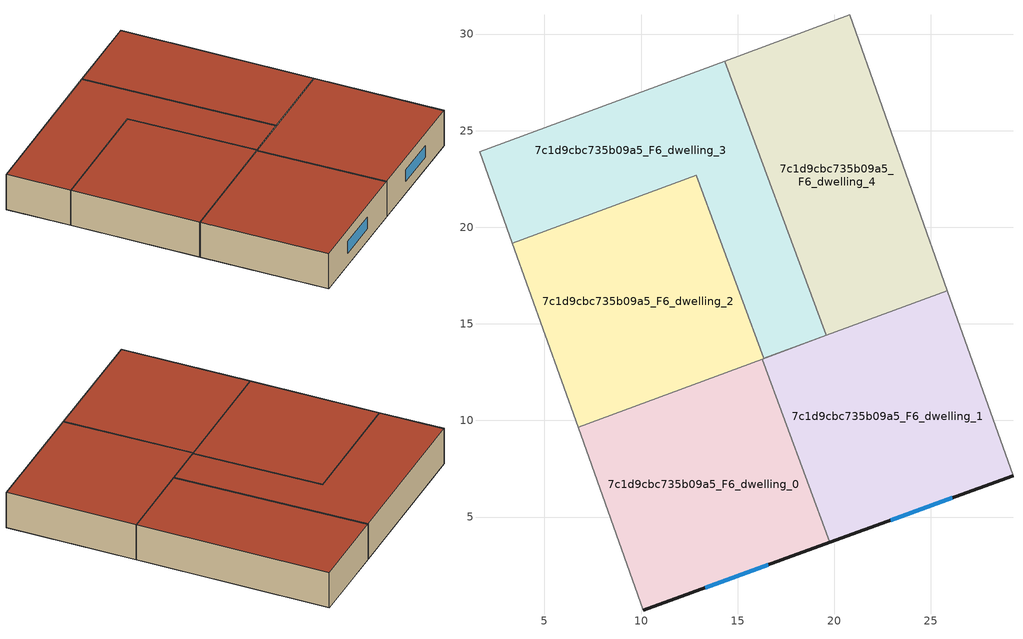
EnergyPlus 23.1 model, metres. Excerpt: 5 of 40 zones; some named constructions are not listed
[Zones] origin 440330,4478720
7c1d9cbc735b09a5_F6_dwelling_0
 floor to 7c1d9cbc735b09a5_F5_dwelling_0 (EU_floor_Construction): 19.78,3.69 16.27,13.18 6.74,9.66 10.13,0.19 z18
 wall outside (EU_wall_Construction): 19.78,3.69 10.13,0.19 z18:21
 wall to 7c1d9cbc735b09a5_F6_dwelling_1 (EU_wall_Construction): 16.27,13.18 19.78,3.69 z18:21
 wall adiabatic (EU_wall_Construction): 10.13,0.19 6.74,9.66 z18:21
 wall to 7c1d9cbc735b09a5_F6_dwelling_2 (EU_wall_Construction): 6.74,9.66 16.27,13.18 z18:21
 window (EU_Window_Construction): 16.58,2.53 13.32,1.35 z18.99:20.01
 roof outside (EU_roof_Construction): 16.27,13.18 19.78,3.69 10.13,0.19 6.74,9.66 z21
7c1d9cbc735b09a5_F6_dwelling_1
 floor to 7c1d9cbc735b09a5_F5_dwelling_1 (EU_floor_Construction): 29.25,7.13 25.86,16.72 16.27,13.18 19.78,3.69 z18
 wall outside (EU_wall_Construction): 29.25,7.13 19.78,3.69 z18:21
 wall adiabatic (EU_wall_Construction): 25.86,16.72 29.25,7.13 z18:21
 wall to 7c1d9cbc735b09a5_F6_dwelling_4 (EU_wall_Construction): 19.58,14.4 25.86,16.72 z18:21
 wall to 7c1d9cbc735b09a5_F6_dwelling_2 (EU_wall_Construction): 16.27,13.18 19.58,14.4 z18:21
 window (EU_Window_Construction): 26.11,5.99 22.92,4.83 z18.99:20.01
 roof outside (EU_roof_Construction): 25.86,16.72 29.25,7.13 19.78,3.69 16.27,13.18 z21
7c1d9cbc735b09a5_F6_dwelling_2
 floor to 7c1d9cbc735b09a5_F5_dwelling_2 (EU_floor_Construction): 19.58,14.4 16.36,13.21 12.86,22.68 3.34,19.16 6.74,9.66 z18
 wall adiabatic (EU_wall_Construction): 6.74,9.66 3.34,19.16 z18:21
 wall to 7c1d9cbc735b09a5_F6_dwelling_3 (EU_wall_Construction): 3.34,19.16 12.86,22.68 16.36,13.21 19.58,14.4 z18:21
 roof outside (EU_roof_Construction): 12.86,22.68 16.36,13.21 19.58,14.4 6.74,9.66 3.34,19.16 z21
7c1d9cbc735b09a5_F6_dwelling_3
 floor to 7c1d9cbc735b09a5_F5_dwelling_3 (EU_floor_Construction): 19.58,14.4 14.33,28.59 1.64,23.91 3.34,19.16 12.86,22.68 16.36,13.21 z18
 wall adiabatic (EU_wall_Construction): 3.34,19.16 1.64,23.91 14.33,28.59 z18:21
 wall to 7c1d9cbc735b09a5_F6_dwelling_4 (EU_wall_Construction): 14.33,28.59 19.58,14.4 z18:21
 roof outside (EU_roof_Construction): 14.33,28.59 19.58,14.4 16.36,13.21 12.86,22.68 3.34,19.16 1.64,23.91 z21
7c1d9cbc735b09a5_F6_dwelling_4
 floor to 7c1d9cbc735b09a5_F5_dwelling_4 (EU_floor_Construction): 25.86,16.72 20.81,30.99 14.33,28.59 19.58,14.4 z18
 wall adiabatic (EU_wall_Construction): 14.33,28.59 20.81,30.99 25.86,16.72 z18:21
 roof outside (EU_roof_Construction): 20.81,30.99 25.86,16.72 19.58,14.4 14.33,28.59 z21
[SCHEDULE:FILE] Column Number=1; Rows to Skip at Top=0; Number of Hours of Data=8760; Column Separator=Comma; Interpolate to Timestep=No; Minutes per Item=60; Adjust Schedule for Daylight Savings=Yes
Name | File
EU_Step8_GainSchedule_7c1d9cbc735b09a5_F1_dwelling_5_f000 | ../../schedules/7c1d9cbc735b09a5/7c1d9cbc735b09a5_F1_dwelling_5_f000_gain.csv
EU_Step8_GainSchedule_7c1d9cbc735b09a5_F2_dwelling_0_f000 | ../../schedules/7c1d9cbc735b09a5/7c1d9cbc735b09a5_F2_dwelling_0_f000_gain.csv
EU_Step8_GainSchedule_7c1d9cbc735b09a5_F2_dwelling_1_f000 | ../../schedules/7c1d9cbc735b09a5/7c1d9cbc735b09a5_F2_dwelling_1_f000_gain.csv
EU_Step8_GainSchedule_7c1d9cbc735b09a5_F2_dwelling_2_f000 | ../../schedules/7c1d9cbc735b09a5/7c1d9cbc735b09a5_F2_dwelling_2_f000_gain.csv
EU_Step8_GainSchedule_7c1d9cbc735b09a5_F2_dwelling_3_f000 | ../../schedules/7c1d9cbc735b09a5/7c1d9cbc735b09a5_F2_dwelling_3_f000_gain.csv
EU_Step8_GainSchedule_7c1d9cbc735b09a5_F2_dwelling_4_f000 | ../../schedules/7c1d9cbc735b09a5/7c1d9cbc735b09a5_F2_dwelling_4_f000_gain.csv
EU_Step8_GainSchedule_7c1d9cbc735b09a5_F2_dwelling_5_f000 | ../../schedules/7c1d9cbc735b09a5/7c1d9cbc735b09a5_F2_dwelling_5_f000_gain.csv
EU_Step8_GainSchedule_7c1d9cbc735b09a5_F3_dwelling_0_f000 | ../../schedules/7c1d9cbc735b09a5/7c1d9cbc735b09a5_F3_dwelling_0_f000_gain.csv
EU_Step8_GainSchedule_7c1d9cbc735b09a5_F3_dwelling_1_f000 | ../../schedules/7c1d9cbc735b09a5/7c1d9cbc735b09a5_F3_dwelling_1_f000_gain.csv
EU_Step8_GainSchedule_7c1d9cbc735b09a5_F3_dwelling_2_f000 | ../../schedules/7c1d9cbc735b09a5/7c1d9cbc735b09a5_F3_dwelling_2_f000_gain.csv
EU_Step8_GainSchedule_7c1d9cbc735b09a5_F3_dwelling_3_f000 | ../../schedules/7c1d9cbc735b09a5/7c1d9cbc735b09a5_F3_dwelling_3_f000_gain.csv
EU_Step8_GainSchedule_7c1d9cbc735b09a5_F3_dwelling_4_f000 | ../../schedules/7c1d9cbc735b09a5/7c1d9cbc735b09a5_F3_dwelling_4_f000_gain.csv
EU_Step8_GainSchedule_7c1d9cbc735b09a5_F3_dwelling_5_f000 | ../../schedules/7c1d9cbc735b09a5/7c1d9cbc735b09a5_F3_dwelling_5_f000_gain.csv
EU_Step8_GainSchedule_7c1d9cbc735b09a5_F4_dwelling_0_f000 | ../../schedules/7c1d9cbc735b09a5/7c1d9cbc735b09a5_F4_dwelling_0_f000_gain.csv
EU_Step8_GainSchedule_7c1d9cbc735b09a5_F4_dwelling_1_f000 | ../../schedules/7c1d9cbc735b09a5/7c1d9cbc735b09a5_F4_dwelling_1_f000_gain.csv
EU_Step8_GainSchedule_7c1d9cbc735b09a5_F4_dwelling_2_f000 | ../../schedules/7c1d9cbc735b09a5/7c1d9cbc735b09a5_F4_dwelling_2_f000_gain.csv
EU_Step8_GainSchedule_7c1d9cbc735b09a5_F4_dwelling_3_f000 | ../../schedules/7c1d9cbc735b09a5/7c1d9cbc735b09a5_F4_dwelling_3_f000_gain.csv
EU_Step8_GainSchedule_7c1d9cbc735b09a5_F4_dwelling_4_f000 | ../../schedules/7c1d9cbc735b09a5/7c1d9cbc735b09a5_F4_dwelling_4_f000_gain.csv
EU_Step8_GainSchedule_7c1d9cbc735b09a5_F4_dwelling_5_f000 | ../../schedules/7c1d9cbc735b09a5/7c1d9cbc735b09a5_F4_dwelling_5_f000_gain.csv
EU_Step8_GainSchedule_7c1d9cbc735b09a5_F5_dwelling_0_f000 | ../../schedules/7c1d9cbc735b09a5/7c1d9cbc735b09a5_F5_dwelling_0_f000_gain.csv
EU_Step8_GainSchedule_7c1d9cbc735b09a5_F5_dwelling_1_f000 | ../../schedules/7c1d9cbc735b09a5/7c1d9cbc735b09a5_F5_dwelling_1_f000_gain.csv
EU_Step8_GainSchedule_7c1d9cbc735b09a5_F5_dwelling_2_f000 | ../../schedules/7c1d9cbc735b09a5/7c1d9cbc735b09a5_F5_dwelling_2_f000_gain.csv
EU_Step8_GainSchedule_7c1d9cbc735b09a5_F5_dwelling_3_f000 | ../../schedules/7c1d9cbc735b09a5/7c1d9cbc735b09a5_F5_dwelling_3_f000_gain.csv
EU_Step8_GainSchedule_7c1d9cbc735b09a5_F5_dwelling_4_f000 | ../../schedules/7c1d9cbc735b09a5/7c1d9cbc735b09a5_F5_dwelling_4_f000_gain.csv
